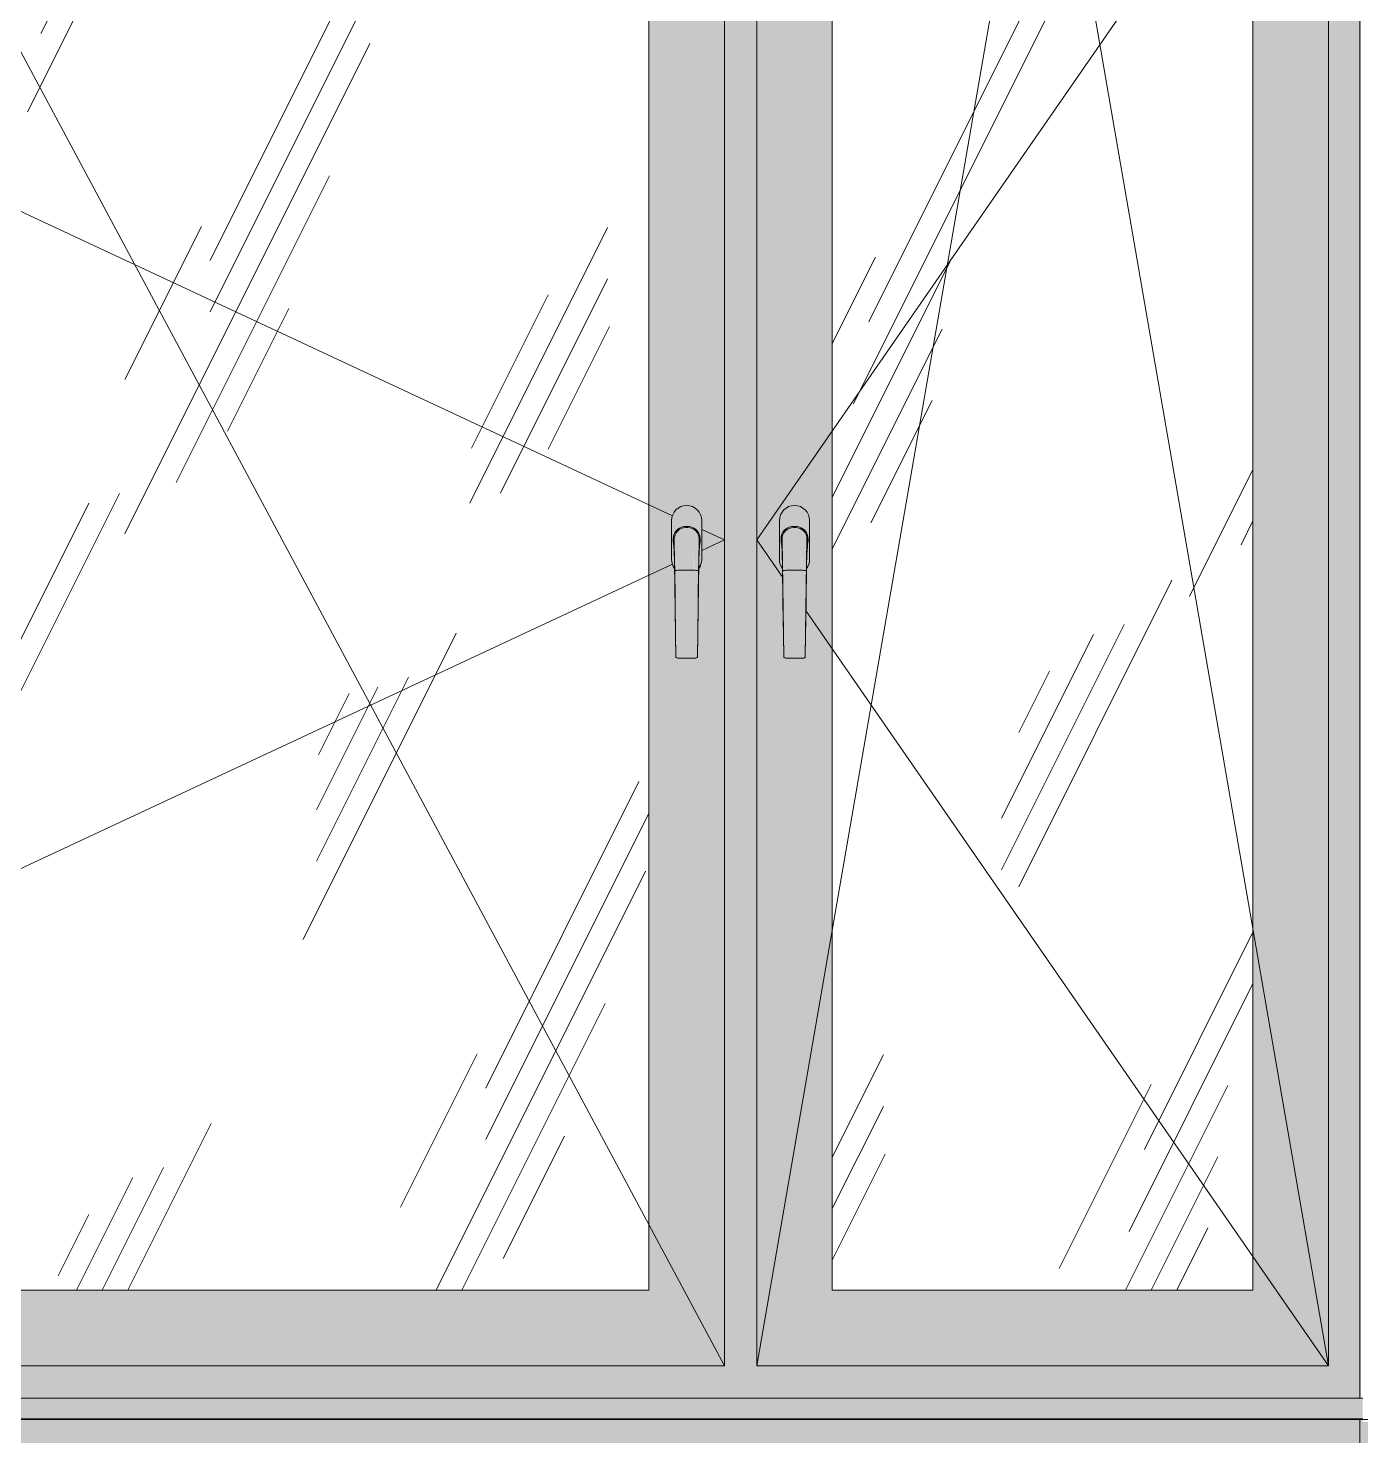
# Model space of a CAD drawing. Header units: millimetres. Extents: x 855 to 55508, y -2517 to 10900.
# Drawn here: x 41159 to 42394, y 485 to 1789 of the extents above; entities that cross this region are included whole.
import ezdxf

# ---------------------------------------------------------------- set-up
doc = ezdxf.new("R2010")
doc.units = ezdxf.units.MM
for name, color, linetype, lineweight in [('A-GLAZ', 7, 'Continuous', 9), ('A-WALL-PATT', 7, 'Continuous', 9), ('I-WALL', 7, 'Continuous', 9), ('Знаки', 7, 'Continuous', 9)]:
    doc.layers.add(name, color=color, linetype=linetype, lineweight=lineweight)
pattern_1 = [(63.435, (63.5, 31.75), (-255.5833, 766.7475), [317.5, -190.5, 317.5, -190.5, -403.903]), (63.435, (63.5, 31.75), (-255.5833, 766.7475), [-1016, 127, -276.903]), (63.435, (47.6, 47.6), (-255.5833, 766.7475), [254, -317.5, 190.5, -190.5, -467.403]), (63.435, (47.6, 47.6), (-255.5833, 766.7475), [-952.5, 222.25, -245.153]), (63.435, (47.6, 95.25), (-255.5833, 766.7475), [190.5, -381, 127, -190.5, -530.903]), (63.435, (47.6, 95.25), (-255.5833, 766.7475), [-889, 285.75, -245.153]), (63.435, (95.25, 47.6), (-255.5833, 766.7475), [190.5, -381, 158.75, -6404.653]), (63.435, (142.9, 95.25), (-255.5833, 766.7475), [95.25, -476.25, 63.5, -6499.903]), (63.435, (63.5, 174.6), (-255.5833, 766.7475), [63.5, -476.25, 63.5, -254, -562.653]), (63.435, (63.5, 174.6), (-255.5833, 766.7475), [-857.25, 158.75, -403.903]), (63.435, (349.25, 127), (-255.5833, 766.7475), [317.5, -476.25, 381, -251.503]), (63.435, (349.25, 79.4), (-255.5833, 766.7475), [444.5, -317.5, 476.25, -188.003]), (63.435, (381, 95.25), (-255.5833, 766.7475), [508, -254, 381, -276.903]), (63.435, (428.6, 142.9), (-255.5833, 766.7475), [317.5, -444.5, 254, -403.903]), (63.435, (381, 238.1), (-255.5833, 766.7475), [158.75, -635, 190.5, -435.653]), (63.435, (476.25, 190.5), (-255.5833, 766.7475), [127, -635, 127, -530.903])]

# ---------------------------------------------------------------- blocks, each defined once
blk = doc.blocks.new('120_Окно_СКБ_2Ст_Фрамуга сверху - 120_Окно_СКБ_2Ст_2300х2500_h_ ДОО-19727959-Развертка 1_68-3')
at = {"layer": 'A-GLAZ'}
h = blk.add_hatch(color=256, dxfattribs=at)
h.paths.add_polyline_path([(-103518.2, 500), (-102901, 500), (-102901, 500.8), (-105158.3, 500.9), (-105158.3, 520), (-102901, 520), (-102901, 2980), (-105159, 2980), (-105158.8, 500), (-103518.3, 500)])
h.paths.add_polyline_path([(-104523.8, 550), (-105130, 550), (-105130, 2080), (-103490, 2080), (-103490, 550), (-104436.9, 550)])
h.paths.add_polyline_path([(-103460, 550), (-103460, 2080), (-102930, 2080), (-102930, 550), (-103394.4, 550)])
h.paths.add_polyline_path([(-104771.1, 2130), (-105110, 2130), (-105110, 2930), (-102950, 2930), (-102950, 2130), (-104769.9, 2130)])
h = blk.add_hatch(color=256, dxfattribs=at)
h.paths.add_polyline_path([(-105130, 550), (-103490, 550), (-103490, 2080), (-105130, 2080), (-105130, 609)])
h.paths.add_polyline_path([(-105045, 620), (-105060, 620), (-105060, 2010), (-103560, 2010), (-103560, 620), (-104871.3, 620)])
h.paths.add_polyline_path([(-103521.4, 1205.5), (-103534, 1205.8), (-103534.9, 1206.3), (-103535, 1206.6), (-103536.2, 1288.8), (-103537.1, 1290), (-103538.5, 1293.4), (-103539, 1297), (-103539, 1333), (-103538.5, 1336.6), (-103536.8, 1340.4), (-103534.9, 1342.9), (-103532, 1345.1), (-103528.2, 1346.6), (-103525, 1347), (-103521.4, 1346.5), (-103518, 1345.1), (-103515.1, 1342.9), (-103512.9, 1340), (-103511.5, 1336.6), (-103511, 1333), (-103511, 1297), (-103511.5, 1293.4), (-103512.9, 1290), (-103513.9, 1288.6), (-103514.3, 1264.2), (-103515.1, 1206.3), (-103516.1, 1205.7), (-103518, 1205.5)])
h = blk.add_hatch(color=256, dxfattribs=at)
h.paths.add_polyline_path([(-102960, 550), (-102930, 550), (-102930, 2080), (-103460, 2080), (-103460, 550), (-103000, 550)])
h.paths.add_polyline_path([(-103133.7, 620), (-103390, 620), (-103390, 2010), (-103000, 2010), (-103000, 620)])
h.paths.add_polyline_path([(-103424.6, 1205.5), (-103434, 1205.8), (-103434.9, 1206.3), (-103435, 1206.6), (-103436.2, 1288.8), (-103437.1, 1290), (-103438.5, 1293.4), (-103439, 1297), (-103439, 1333), (-103438.5, 1336.6), (-103436.8, 1340.4), (-103434.9, 1342.9), (-103432, 1345.1), (-103428.6, 1346.5), (-103425, 1347), (-103421.4, 1346.5), (-103418, 1345.1), (-103415.1, 1342.9), (-103412.9, 1340), (-103411.5, 1336.6), (-103411, 1333), (-103411, 1297), (-103411.5, 1293.4), (-103412.9, 1290), (-103413.9, 1288.6), (-103414.2, 1265.4), (-103415.1, 1206.3), (-103416.1, 1205.7), (-103418, 1205.5)])
h = blk.add_hatch(dxfattribs=at)
h.set_pattern_fill('FP_16', color=256, style=0, pattern_type=2)
h.set_pattern_definition(pattern_1)
h.paths.add_polyline_path([(-104002.5, 620), (-103560, 620), (-103560, 2010), (-105060, 2010), (-105060, 620), (-104176.3, 620)])
h = blk.add_hatch(dxfattribs=at)
h.set_pattern_fill('FP_16', color=256, style=0, pattern_type=2)
h.set_pattern_definition(pattern_1)
h.paths.add_polyline_path([(-103390, 620), (-103000, 620), (-103000, 2010), (-103390, 2010), (-103390, 730.9)])
h = blk.add_hatch(color=256, dxfattribs=at)
h.paths.add_polyline_path([(-103537.1, 1315.3), (-103536.9, 1316.9), (-103537, 1315.4)])
h.paths.add_polyline_path([(-103536.1, 1288.6), (-103537, 1314.7), (-103537.1, 1318.7), (-103536.9, 1319), (-103536.6, 1319.4), (-103536.2, 1321.1), (-103535.5, 1322.3), (-103533.5, 1324.6), (-103533.4, 1324.2), (-103532.8, 1325), (-103532.8, 1325.2), (-103530.8, 1326.4), (-103528, 1327.2), (-103524, 1327.5), (-103520.5, 1326.9), (-103517.8, 1325.6), (-103515.2, 1323.2), (-103513.6, 1320.7), (-103513, 1318.8), (-103513.1, 1318.5), (-103512.7, 1317), (-103512.9, 1314.7), (-103513.5, 1304.3), (-103513.9, 1288.6), (-103512.9, 1290), (-103511.4, 1293.8), (-103511, 1298.4), (-103511, 1333), (-103511.5, 1336.6), (-103513.2, 1340.4), (-103515.1, 1342.9), (-103518, 1345.1), (-103521.4, 1346.5), (-103525, 1347), (-103528.6, 1346.5), (-103532, 1345.1), (-103534.9, 1342.9), (-103537.1, 1340), (-103538.5, 1336.6), (-103539, 1333), (-103539, 1297), (-103538.5, 1293.4), (-103537.1, 1290), (-103536.2, 1288.8)])
h = blk.add_hatch(color=256, dxfattribs=at)
h.paths.add_polyline_path([(-103437.1, 1315.3), (-103436.9, 1316.9), (-103437, 1315.4)])
h.paths.add_polyline_path([(-103436.1, 1288.6), (-103437, 1314.7), (-103437.1, 1318.7), (-103436.9, 1319), (-103436.6, 1319.4), (-103436.2, 1321.1), (-103435.5, 1322.3), (-103433.5, 1324.6), (-103433.4, 1324.2), (-103432.8, 1325), (-103432.8, 1325.2), (-103430.8, 1326.4), (-103428, 1327.2), (-103424, 1327.5), (-103420.5, 1326.9), (-103417.8, 1325.6), (-103415.2, 1323.2), (-103413.6, 1320.7), (-103413, 1318.8), (-103413.1, 1318.5), (-103412.7, 1317), (-103412.9, 1314.7), (-103413.5, 1304.3), (-103413.9, 1288.6), (-103412.9, 1290), (-103411.4, 1293.8), (-103411, 1298.4), (-103411, 1333), (-103411.5, 1336.6), (-103413.2, 1340.4), (-103415.1, 1342.9), (-103418, 1345.1), (-103421.8, 1346.6), (-103425, 1347), (-103428.6, 1346.5), (-103432, 1345.1), (-103434.9, 1342.9), (-103437.1, 1340), (-103438.5, 1336.6), (-103439, 1333), (-103439, 1297), (-103438.5, 1293.4), (-103437.1, 1290), (-103436.2, 1288.8)])
for points in [[(-103536, 1286.2), (-103535.5, 1286.6), (-103533, 1286.9), (-103532, 1286.9), (-103529.8, 1310.9), (-103529, 1317.1), (-103527.5, 1324.1), (-103526.1, 1327.5), (-103529.7, 1326.8), (-103532, 1325.8), (-103532.7, 1324.9), (-103532.8, 1324.7), (-103533.4, 1324.2), (-103533.7, 1324.4), (-103534.8, 1323.3), (-103536.4, 1320.7), (-103536.5, 1320.4), (-103536.6, 1319.3), (-103537.1, 1318.6), (-103537, 1314.7), (-103536.7, 1309.9), (-103536, 1286.2)], [(-103520.3, 1286.9), (-103518, 1286.9), (-103520.1, 1310.6), (-103521.3, 1318.8), (-103522.5, 1324.2), (-103524, 1327.5), (-103526.1, 1327.2), (-103527.2, 1325.1), (-103528, 1322.1), (-103529, 1317.1), (-103530.5, 1304.3), (-103532, 1286.9), (-103520.9, 1286.9)], [(-103436, 1286.2), (-103435.5, 1286.6), (-103433, 1286.9), (-103432, 1286.9), (-103429.8, 1310.9), (-103429, 1317.1), (-103427.5, 1324.1), (-103426.1, 1327.5), (-103429.7, 1326.8), (-103432, 1325.8), (-103432.7, 1324.9), (-103432.8, 1324.7), (-103433.4, 1324.2), (-103433.7, 1324.4), (-103434.8, 1323.3), (-103436.4, 1320.7), (-103436.5, 1320.4), (-103436.6, 1319.3), (-103437.1, 1318.6), (-103437, 1314.7), (-103436.7, 1309.9), (-103436, 1286.2)], [(-103418, 1286.9), (-103420.1, 1310.6), (-103421.3, 1318.8), (-103422.5, 1324.1), (-103424, 1327.5), (-103426.1, 1327.2), (-103427.1, 1325.2), (-103428, 1322.1), (-103429, 1317.1), (-103430.5, 1304.3), (-103432, 1286.9), (-103418.7, 1286.9)], [(-103532, 1205.5), (-103532, 1286.9), (-103535.5, 1286.6), (-103536, 1286.1), (-103534.9, 1206.3), (-103534, 1205.8), (-103532.8, 1205.5)], [(-103524.6, 1205.5), (-103518, 1205.5), (-103518, 1286.9), (-103532, 1286.9), (-103532, 1205.5), (-103525, 1205.5)], [(-103518, 1205.5), (-103515.9, 1205.8), (-103515.1, 1206.3), (-103515, 1206.6), (-103514.1, 1286.4), (-103515.7, 1286.8), (-103518, 1286.9), (-103518, 1212.5)], [(-103514, 1285.4), (-103514, 1285.5), (-103514, 1285.5)], [(-103432, 1205.5), (-103432, 1286.9), (-103435.5, 1286.6), (-103436, 1286.1), (-103434.9, 1206.3), (-103434, 1205.8), (-103432.8, 1205.5)], [(-103424.6, 1205.5), (-103418, 1205.5), (-103418, 1286.9), (-103432, 1286.9), (-103432, 1205.5), (-103425, 1205.5)], [(-103418, 1205.5), (-103415.9, 1205.8), (-103415.1, 1206.3), (-103415, 1206.6), (-103414.1, 1286.4), (-103415.7, 1286.8), (-103418, 1286.9), (-103418, 1212.5)], [(-103414, 1285.4), (-103414, 1285.5), (-103414, 1285.5)]]:
    blk.add_hatch(color=256, dxfattribs=at).paths.add_polyline_path(points)
h = blk.add_hatch(color=256, dxfattribs=at)
h.paths.add_polyline_path([(-103514, 1286.2), (-103513.1, 1312.5), (-103512.9, 1318), (-103513.1, 1318.5), (-103512.9, 1319), (-103514.7, 1322.6), (-103516.5, 1324.6), (-103519.2, 1326.4), (-103522, 1327.2), (-103523.9, 1327.4), (-103522.7, 1324.7), (-103522.5, 1324.1), (-103521, 1317.1), (-103519.5, 1304.8), (-103517.7, 1286.9), (-103514.5, 1286.6), (-103514.1, 1286.3)])
h.paths.add_polyline_path([(-103513.6, 1319.7), (-103514, 1320.7), (-103513.7, 1319.9)])
h = blk.add_hatch(color=256, dxfattribs=at)
h.paths.add_polyline_path([(-103414, 1286.2), (-103413.1, 1312.5), (-103412.9, 1318), (-103413.1, 1318.5), (-103412.9, 1319), (-103414.7, 1322.6), (-103416.5, 1324.6), (-103419.2, 1326.4), (-103422, 1327.2), (-103423.9, 1327.4), (-103422.7, 1324.7), (-103422.5, 1324.1), (-103421, 1317.1), (-103419.5, 1304.8), (-103417.7, 1286.9), (-103414.5, 1286.6), (-103414.1, 1286.3)])
h.paths.add_polyline_path([(-103413.6, 1319.7), (-103414, 1320.7), (-103413.7, 1319.9)])
for p, q in [((-105130, 2080), (-103538.2, 1337.5)), ((-103490, 550), (-104310, 2080)), ((-103490, 2080), (-103490, 550)), ((-103460, 550), (-103460, 2080)), ((-103460, 550), (-103195, 2080)), ((-102930, 2080), (-103460, 1315)), ((-102930, 550), (-103195, 2080)), ((-102930, 2080), (-102930, 550)), ((-103560, 620), (-103560, 2010)), ((-103390, 2010), (-103390, 620)), ((-103000, 620), (-103000, 2010)), ((-103539, 1333), (-103539, 1297)), ((-103539, 1333), (-103539, 1297)), ((-103511, 1297), (-103511, 1333)), ((-103511, 1297), (-103511, 1333)), ((-103439, 1333), (-103439, 1297)), ((-103439, 1333), (-103439, 1297)), ((-103411, 1297), (-103411, 1333)), ((-103411, 1297), (-103411, 1333)), ((-103526.1, 1327.5), (-103523.9, 1327.5)), ((-103526, 1327.5), (-103524, 1327.5)), ((-103524, 1326.5), (-103526, 1326.5)), ((-103511, 1324.8), (-103490, 1315)), ((-103426.1, 1327.5), (-103423.9, 1327.5)), ((-103426, 1327.5), (-103424, 1327.5)), ((-103424, 1326.5), (-103426, 1326.5)), ((-103537.5, 1314), (-103537.5, 1316)), ((-103535, 1206.6), (-103536.5, 1315.8)), ((-103513.5, 1316), (-103515, 1206.6)), ((-103512.5, 1316), (-103512.5, 1314)), ((-103490, 1315), (-103511, 1305.2)), ((-103460, 1315), (-103435.9, 1280.3)), ((-103437.5, 1314), (-103437.5, 1316)), ((-103435, 1206.6), (-103436.5, 1315.8)), ((-103413.5, 1316), (-103415, 1206.6)), ((-103412.5, 1316), (-103412.5, 1314)), ((-103538.2, 1292.5), (-105130, 550)), ((-103536, 1286.2), (-103536, 1285.5)), ((-103536, 1285.5), (-103536, 1286.2)), ((-103536, 1285.5), (-103536, 1285.5)), ((-103534, 1286.8), (-103533, 1286.9)), ((-103533, 1286.9), (-103532, 1286.9)), ((-103518, 1286.9), (-103532, 1286.9)), ((-103532, 1286.9), (-103518, 1286.9)), ((-103518, 1286.9), (-103517, 1286.9)), ((-103517, 1286.9), (-103516, 1286.8)), ((-103514, 1285.5), (-103514, 1286.2)), ((-103514, 1286.2), (-103514, 1285.5)), ((-103436, 1286.2), (-103436, 1285.5)), ((-103436, 1285.5), (-103436, 1286.2)), ((-103436, 1285.5), (-103436, 1285.5)), ((-103434, 1286.8), (-103433, 1286.9)), ((-103433, 1286.9), (-103432, 1286.9)), ((-103418, 1286.9), (-103432, 1286.9)), ((-103432, 1286.9), (-103418, 1286.9)), ((-103418, 1286.9), (-103417, 1286.9)), ((-103414, 1285.5), (-103414, 1286.2)), ((-103414, 1286.2), (-103414, 1285.5)), ((-103414.3, 1249), (-102930, 550)), ((-103518, 1205.5), (-103532, 1205.5)), ((-103518, 1205.5), (-103532, 1205.5)), ((-103418, 1205.5), (-103432, 1205.5)), ((-103418, 1205.5), (-103432, 1205.5)), ((-105060, 620), (-103560, 620)), ((-103390, 620), (-103000, 620)), ((-103490, 550), (-105130, 550)), ((-102930, 550), (-103460, 550)), ((-102880, 500), (-105180, 500))]:
    blk.add_line(p, q, dxfattribs=at)
at = {"layer": 'A-GLAZ', "flags": 128}
for points in [[(-103537.5, 1316), (-103537.1, 1319), (-103536, 1321.7), (-103534.1, 1324.1), (-103531.7, 1326), (-103529, 1327.1), (-103526, 1327.5)], [(-103524, 1327.5), (-103521, 1327.1), (-103518.3, 1326), (-103515.9, 1324.1), (-103514, 1321.7), (-103512.9, 1319), (-103512.5, 1316)], [(-103437.5, 1316), (-103437.1, 1319), (-103436, 1321.7), (-103434.1, 1324.1), (-103431.7, 1326), (-103429, 1327.1), (-103426, 1327.5)], [(-103424, 1327.5), (-103421, 1327.1), (-103418.3, 1326), (-103415.9, 1324.1), (-103414, 1321.7), (-103412.9, 1319), (-103412.5, 1316)], [(-103536.8, 1310.2), (-103537.1, 1311), (-103537.5, 1314)], [(-103537.1, 1311.2), (-103537, 1310.8), (-103536.9, 1309), (-103536.6, 1304.9), (-103536.5, 1301.8), (-103536.4, 1298.3), (-103536.2, 1294.6), (-103536.1, 1288.2), (-103536, 1285.5)], [(-103512.9, 1311.2), (-103513, 1310.8), (-103513.1, 1309), (-103513.4, 1304.9), (-103513.5, 1301.8), (-103513.6, 1298.3), (-103513.8, 1294.6), (-103513.9, 1288.2), (-103514, 1285.5)], [(-103512.5, 1314), (-103512.9, 1311), (-103513.2, 1310.2)], [(-103436.8, 1310.2), (-103437.1, 1311), (-103437.5, 1314)], [(-103437.1, 1311.2), (-103437, 1310.8), (-103436.9, 1309), (-103436.6, 1304.9), (-103436.5, 1301.8), (-103436.4, 1298.3), (-103436.2, 1294.6), (-103436.1, 1288.2), (-103436, 1285.5)], [(-103412.9, 1311.2), (-103413, 1310.8), (-103413.1, 1309), (-103413.4, 1304.9), (-103413.5, 1301.8), (-103413.6, 1298.3), (-103413.8, 1294.6), (-103413.9, 1288.2), (-103414, 1285.5)], [(-103412.5, 1314), (-103412.9, 1311), (-103413.2, 1310.2)], [(-103532, 1286.9), (-103533, 1286.9), (-103534, 1286.8), (-103534.8, 1286.7), (-103535.5, 1286.6), (-103535.9, 1286.4), (-103536, 1286.2)], [(-103536, 1286.2), (-103535.9, 1286.4), (-103535.5, 1286.6)], [(-103536, 1285.5), (-103535.7, 1263.7), (-103535.7, 1257.5)], [(-103535.5, 1286.6), (-103534.8, 1286.7), (-103534, 1286.8)], [(-103514, 1286.2), (-103514.1, 1286.4), (-103514.5, 1286.6), (-103515.2, 1286.7), (-103516, 1286.8), (-103517, 1286.9), (-103518, 1286.9)], [(-103516, 1286.8), (-103515.2, 1286.7), (-103514.5, 1286.6)], [(-103514.5, 1286.6), (-103514.1, 1286.4), (-103514, 1286.2)], [(-103514, 1285.5), (-103514.3, 1263.7), (-103514.3, 1257.5)], [(-103432, 1286.9), (-103433, 1286.9), (-103434, 1286.8), (-103434.8, 1286.7), (-103435.5, 1286.6), (-103435.9, 1286.4), (-103436, 1286.2)], [(-103436, 1286.2), (-103435.9, 1286.4), (-103435.5, 1286.6)], [(-103436, 1285.5), (-103435.7, 1263.7), (-103435.7, 1257.5)], [(-103435.5, 1286.6), (-103434.8, 1286.7), (-103434, 1286.8)], [(-103414, 1286.2), (-103414.1, 1286.4), (-103414.5, 1286.6), (-103415.2, 1286.7), (-103416, 1286.8), (-103417, 1286.9), (-103418, 1286.9)], [(-103417, 1286.9), (-103416, 1286.8), (-103415.2, 1286.7), (-103414.5, 1286.6)], [(-103414.5, 1286.6), (-103414.1, 1286.4), (-103414, 1286.2)], [(-103414, 1285.5), (-103414.3, 1263.7), (-103414.3, 1257.5)], [(-103535, 1206.6), (-103535.3, 1226.5), (-103535.7, 1257.2), (-103535.7, 1257.5)], [(-103515, 1206.6), (-103514.7, 1226.5), (-103514.3, 1257.2), (-103514.3, 1257.5)], [(-103435, 1206.6), (-103435.3, 1226.5), (-103435.7, 1257.2), (-103435.7, 1257.5)], [(-103415, 1206.6), (-103414.7, 1226.5), (-103414.3, 1257.2), (-103414.3, 1257.5)], [(-103532, 1205.5), (-103532.8, 1205.5), (-103533.5, 1205.6), (-103534.1, 1205.8), (-103534.6, 1206), (-103534.9, 1206.3), (-103535, 1206.6)], [(-103515, 1206.6), (-103515.1, 1206.3), (-103515.4, 1206), (-103515.9, 1205.8), (-103516.5, 1205.6), (-103517.2, 1205.5), (-103518, 1205.5)], [(-103432, 1205.5), (-103432.8, 1205.5), (-103433.5, 1205.6), (-103434.1, 1205.8), (-103434.6, 1206), (-103434.9, 1206.3), (-103435, 1206.6)], [(-103415, 1206.6), (-103415.1, 1206.3), (-103415.4, 1206), (-103415.9, 1205.8), (-103416.5, 1205.6), (-103417.2, 1205.5), (-103418, 1205.5)]]:
    blk.add_lwpolyline(points, dxfattribs=at)
at = {"layer": 'A-GLAZ'}
for centre, radius, start, end in [((-103525, 1333), 14, 0, 180), ((-103525, 1333), 14, 360, 180), ((-103425, 1333), 14, 0, 180), ((-103425, 1333), 14, 360, 180), ((-103526, 1316), 11.5, 90.2744, 204.8614), ((-103526, 1316), 10.5, 90.2744, 181.3109), ((-103524, 1316), 10.5, 0.0023, 89.7256), ((-103524, 1316), 11.5, 335.1322, 89.7256), ((-103426, 1316), 11.5, 90.2744, 204.8614), ((-103426, 1316), 10.5, 90.2744, 181.3109), ((-103424, 1316), 10.5, 0.0023, 89.7256), ((-103424, 1316), 11.5, 335.1322, 89.7256), ((-103525, 1297), 14, 180, 217.3919), ((-103525, 1297), 14, 180, 217.174), ((-103525, 1297), 14, 322.6053, 0), ((-103525, 1297), 14, 322.826, 0), ((-103425, 1297), 14, 180, 217.3919), ((-103425, 1297), 14, 180, 217.174), ((-103425, 1297), 14, 322.6053, 0), ((-103425, 1297), 14, 322.826, 0)]:
    blk.add_arc(centre, radius, start, end, dxfattribs=at)
for centre, start_param, end_param in [((-103532, 1206.6), 3.142903, 4.711079), ((-103518, 1206.6), 4.713699, 6.278048), ((-103432, 1206.6), 3.142903, 4.711079), ((-103418, 1206.6), 4.713699, 6.278048)]:
    blk.add_ellipse(centre, major_axis=(3, 0), ratio=0.374607, start_param=start_param, end_param=end_param, dxfattribs=at)
blk = doc.blocks.new('Зашивка радиатора_ с перфорацией М7_1 - Зашивка радиатора_ с перфорацией М7_1-31137119-Развертка 1_68-3')
at = {"layer": 'Знаки'}
blk.add_hatch(color=256, dxfattribs=at).paths.add_polyline_path([(-104024.2, 500.8), (-102898.3, 500.8), (-102898.3, 520), (-105158.3, 520), (-105158.3, 500.8), (-104045.9, 500.8)])
for p, q in [((-105158.3, 520), (-102898.3, 520)), ((-102898.3, 500.8), (-105158.3, 500.8))]:
    blk.add_line(p, q, dxfattribs=at)
blk = doc.blocks.new('Зашивка_ опоясывающая панель - Зашивка_ опоясывающая панель Т2_1-31135794-Развертка 1_68-3')
at = {"layer": 'Знаки'}
for points in [[(-102898.3, 450), (-102898.3, 470), (-102877, 470), (-102877, 497.9), (-102898.3, 497.9), (-102898.3, 500), (-102901, 500), (-102901, 470), (-102898.3, 470), (-102898.3, 450)], [(-102898.3, 130), (-102898.3, 130), (-102898.3, 155)], [(-102877, 0), (-102877, 100), (-102898.3, 100), (-102898.3, 100), (-102901, 100), (-102901, 0), (-102880, 0)]]:
    blk.add_hatch(color=256, dxfattribs=at).paths.add_polyline_path(points)
for p, q in [((-102901, 470), (-102901, 500)), ((-102898.3, 500), (-102901, 500)), ((-102877, 497.9), (-102877, 470)), ((-102901, 0), (-102901, 100)), ((-102877, 100), (-102877, 0))]:
    blk.add_line(p, q, dxfattribs=at)

msp = doc.modelspace()

# ---------------------------------------------------------------- hatches: boundary and pattern name
at = {"layer": 'A-WALL-PATT'}
h = msp.add_hatch(color=256, dxfattribs=at)
h.paths.add_polyline_path([(42393, 0), (42393, 100), (40138, 100), (40138, 0), (42348.9, 0)])
h.paths.add_polyline_path([(43423, 0), (43423, 100), (43419, 100), (43419, 0)])
h.paths.add_polyline_path([(39808, 0), (40114, 0), (40114, 100), (39808, 100), (39808, 4.4)])
h.paths.add_polyline_path([(43395, 0), (43395, 100), (42417, 100), (42417, 0), (43029, 0)])
h.paths.add_polyline_path([(40365.7, 155), (40370.9, 155.7), (40375.7, 157.7), (40379.8, 160.9), (40383.1, 165.3), (40385, 170), (40385.7, 175), (40385, 180.2), (40383, 185), (40379.8, 189.1), (40375.3, 192.5), (40370.7, 194.3), (40365.7, 195), (40360.5, 194.3), (40355.7, 192.3), (40351.5, 189.1), (40348.4, 185), (40346.4, 180.2), (40345.7, 175), (40346.4, 169.8), (40348.4, 165), (40351.5, 160.9), (40355.7, 157.7), (40360.5, 155.7)])
h.paths.add_polyline_path([(40465.7, 165), (40468.3, 165.3), (40470.7, 166.3), (40472.7, 167.9), (40474.3, 170), (40475.3, 172.4), (40475.7, 175), (40475.3, 177.6), (40473.7, 180.8), (40472.3, 182.4), (40470.7, 183.7), (40468.3, 184.7), (40465.7, 185), (40463.1, 184.7), (40460.7, 183.7), (40458.6, 182.1), (40457, 180), (40455.9, 176.6), (40455.7, 175), (40456, 172.4), (40457.2, 169.8), (40458.6, 167.9), (40460.7, 166.3), (40463.1, 165.3)])
h.paths.add_polyline_path([(42265.7, 165), (42268.3, 165.3), (42270.7, 166.3), (42272.7, 167.9), (42274.3, 170), (42275.3, 172.4), (42275.7, 175), (42275.3, 177.6), (42274.3, 180), (42272.3, 182.4), (42270.7, 183.7), (42268.3, 184.7), (42265.7, 185), (42263.1, 184.7), (42260.7, 183.7), (42258.6, 182.1), (42257, 180), (42256, 177.6), (42255.7, 175), (42256, 172.4), (42257.2, 169.8), (42258.6, 167.9), (42260.7, 166.3), (42263.1, 165.3)])
h.paths.add_polyline_path([(40565.7, 230), (40570.9, 230.7), (40575.7, 232.7), (40579.8, 235.9), (40583, 240), (40585, 245), (40585.7, 250), (40585, 255.2), (40583, 260), (40579.8, 264.1), (40575.7, 267.3), (40570.7, 269.3), (40565.7, 270), (40560.5, 269.3), (40555.7, 267.3), (40551.5, 264.1), (40548.4, 260), (40546.4, 255.2), (40545.7, 250), (40546.4, 244.8), (40548.4, 240), (40551.5, 235.9), (40555.7, 232.7), (40560.5, 230.7)])
h.paths.add_polyline_path([(40265.7, 230), (40270.9, 230.7), (40275.7, 232.7), (40279.8, 235.9), (40283, 240), (40285, 245), (40285.7, 250), (40285, 255.2), (40283, 260), (40279.8, 264.1), (40275.3, 267.5), (40270.7, 269.3), (40265.7, 270), (40260.5, 269.3), (40255.7, 267.3), (40251.5, 264.1), (40248.4, 260), (40246.4, 255.2), (40245.7, 250), (40246.4, 244.8), (40249, 239.2), (40251.5, 235.9), (40255.7, 232.7), (40260.5, 230.7)])
h.paths.add_polyline_path([(40365.7, 240), (40368.3, 240.3), (40370.9, 241.5), (40373.1, 243.4), (40374.3, 245), (40375.3, 247.4), (40375.7, 250), (40375.3, 252.6), (40374.3, 255), (40372.7, 257.1), (40370.7, 258.7), (40368.3, 259.7), (40365.7, 260), (40363.1, 259.7), (40360.7, 258.7), (40358.6, 257.1), (40357, 255), (40356, 252.6), (40355.7, 250), (40356, 247.4), (40357.2, 244.8), (40358.6, 242.9), (40360.7, 241.3), (40363.1, 240.3)])
h.paths.add_polyline_path([(40465.7, 310.7), (40470.9, 311.4), (40475.7, 313.4), (40479.8, 316.5), (40483, 320.7), (40485, 325.5), (40485.7, 330.7), (40485, 335.9), (40483, 340.7), (40479.8, 344.8), (40475.7, 348), (40470.9, 350), (40465.7, 350.7), (40460.5, 350), (40455.7, 348), (40451.5, 344.8), (40448.4, 340.7), (40446.4, 335.9), (40445.7, 330.7), (40446.4, 325.5), (40448.4, 320.7), (40451.5, 316.5), (40455.7, 313.4), (40460.5, 311.4), (40463.1, 311)])
h.paths.add_polyline_path([(42265.7, 310.7), (42270.9, 311.4), (42275.7, 313.4), (42279.8, 316.5), (42283, 320.7), (42285, 325.5), (42285.7, 330.7), (42285, 335.9), (42283, 340.7), (42279.8, 344.8), (42275.7, 348), (42270.9, 350), (42265.7, 350.7), (42260.5, 350), (42255.7, 348), (42251.5, 344.8), (42248.4, 340.7), (42246.4, 335.9), (42245.7, 330.7), (42246.4, 325.5), (42248.4, 320.7), (42251.5, 316.5), (42255.7, 313.4), (42260.5, 311.4), (42263.1, 311)])
h.paths.add_polyline_path([(40565.7, 315), (40568.3, 315.3), (40570.9, 316.5), (40572.7, 317.9), (40574.7, 321), (40575.3, 322.4), (40575.7, 325), (40575.3, 327.6), (40574.3, 330), (40572.7, 332.1), (40570.7, 333.7), (40567.3, 334.8), (40565.7, 335), (40563.1, 334.7), (40560.7, 333.7), (40558.6, 332.1), (40557, 330), (40556, 327.6), (40555.7, 325), (40556, 322.4), (40557, 320), (40558.6, 317.9), (40560.7, 316.3), (40563.1, 315.3)])
h.paths.add_polyline_path([(40265.7, 315), (40268.3, 315.3), (40270.9, 316.5), (40272.7, 317.9), (40274.3, 320), (40275.3, 322.4), (40275.7, 325), (40275.3, 327.6), (40274.3, 330), (40272.7, 332.1), (40270.7, 333.7), (40268.3, 334.7), (40265.7, 335), (40263.1, 334.7), (40260.7, 333.7), (40258.6, 332.1), (40257, 330), (40256, 327.6), (40255.7, 325), (40256, 322.4), (40257, 320), (40258.6, 317.9), (40260.7, 316.3), (40263.1, 315.3)])
h.paths.add_polyline_path([(40365.7, 390), (40368.3, 390.3), (40370.7, 391.3), (40372.7, 392.9), (40374.3, 395), (40375.3, 397.4), (40375.7, 400), (40375.3, 402.6), (40374.3, 405), (40372.7, 407.1), (40370.7, 408.7), (40368.3, 409.7), (40365.7, 410), (40363.1, 409.7), (40360.7, 408.7), (40358.6, 407.1), (40357, 405), (40356, 402.6), (40355.7, 400), (40356, 397.4), (40357, 395), (40358.6, 392.9), (40360.7, 391.3), (40363.1, 390.3)])
h.paths.add_polyline_path([(41030.8, 470), (42393, 470), (42393, 500), (40138, 500), (40138, 470), (40944, 470)])
h.paths.add_polyline_path([(40114, 470), (40114, 497.9), (39808, 497.9), (39808, 470), (40094.2, 470)])
h.paths.add_polyline_path([(43423, 470), (43423, 497.9), (43419, 497.9), (43419, 470)])
h.paths.add_polyline_path([(42417, 470), (43395, 470), (43395, 497.9), (42417, 497.9), (42417, 487.2)])
h.paths.add_polyline_path([(39841.2, 520), (40114, 520), (40114, 3000), (42414, 3000), (42414, 520), (43423, 520), (43423, 3700), (39785, 3700), (39785, 520)])
at = {"layer": 'I-WALL'}
h = msp.add_hatch(color=256, dxfattribs=at)
h.paths.add_polyline_path([(42393, 500), (42394, 500), (42394, 500.8), (42393, 500.8)])
h.paths.add_polyline_path([(42394, 520), (42394, 3000), (42393, 3000), (42393, 520)])

# ---------------------------------------------------------------- linework, layer by layer
for p, q in [((42393, 520), (42393, 2980)), ((42393, 500), (40138, 500)), ((42393, 500), (42393, 500.8))]:
    msp.add_line(p, q, dxfattribs=at)

# ---------------------------------------------------------------- block references
at = {"layer": 'A-GLAZ'}
msp.add_blockref('120_Окно_СКБ_2Ст_Фрамуга сверху - 120_Окно_СКБ_2Ст_2300х2500_h_ ДОО-19727959-Развертка 1_68-3', (145294, 0), dxfattribs=at)
at = {"layer": 'Знаки'}
for name in ['Зашивка радиатора_ с перфорацией М7_1 - Зашивка радиатора_ с перфорацией М7_1-31137119-Развертка 1_68-3', 'Зашивка_ опоясывающая панель - Зашивка_ опоясывающая панель Т2_1-31135794-Развертка 1_68-3']:
    msp.add_blockref(name, (145294, 0), dxfattribs=at)

doc.saveas('drawing.dxf')
